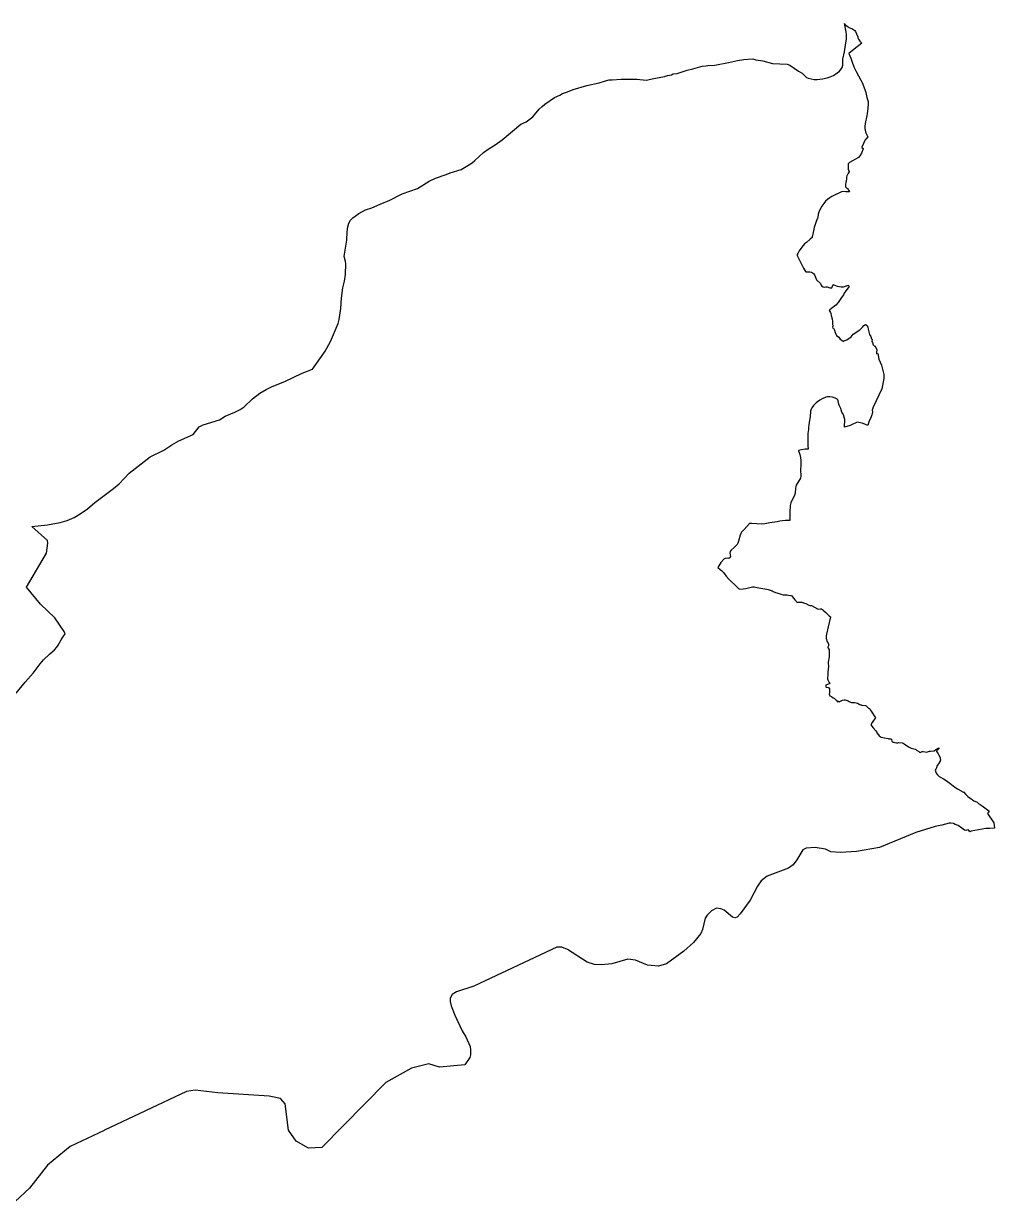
# Model space of a CAD drawing. Extents: x 1197813 to 1207132, y 6150159 to 6157836.
# Drawn here: x 1202473 to 1207132, y 6152184 to 6157836 of the extents above; entities that cross this region are included whole.
import ezdxf

# ---------------------------------------------------------------- set-up
doc = ezdxf.new("R2010")
doc.units = 0
doc.linetypes.add('CONTINU', pattern=[0])
doc.layers.add('1SECTION', color=7, linetype='CONTINU')

msp = doc.modelspace()

# ---------------------------------------------------------------- linework, layer by layer
at = {"layer": '1SECTION'}
msp.add_lwpolyline([(1202436.9, 6154622.9), (1202480.09, 6154675.91), (1202518.35, 6154719.17), (1202552.53, 6154762.77), (1202568.8, 6154782.94), (1202596.92, 6154809.93), (1202620.91, 6154831.33), (1202632.63, 6154842.89), (1202639.36, 6154853.58), (1202653.09, 6154878.36), (1202661.42, 6154892.26), (1202661.42, 6154892.26), (1202671.79, 6154907.79), (1202667.69, 6154918.4), (1202622.1, 6154984.81), (1202554.06, 6155049.74), (1202486.29, 6155131.1), (1202583.13, 6155295.29), (1202588.9, 6155342.75), (1202587.01, 6155355.35), (1202512.93, 6155423.36), (1202588.26, 6155430.26), (1202649.24, 6155442.07), (1202681.76, 6155452.07), (1202715.3, 6155465.91), (1202744.5, 6155482.77), (1202779.8, 6155507.66), (1202814.3, 6155537.94), (1202904.53, 6155604.77), (1202930.85, 6155627.18), (1202979.55, 6155678.12), (1203080.35, 6155756.79), (1203146.41, 6155788.46), (1203184.69, 6155814.29), (1203218.78, 6155833.62), (1203286.64, 6155864.09), (1203316.19, 6155900.42), (1203334.04, 6155910.49), (1203413.78, 6155933.82), (1203441.16, 6155951.89), (1203486.85, 6155970.88), (1203512.68, 6155983.36), (1203530.95, 6155996.54), (1203571.92, 6156035.99), (1203607.02, 6156061.8), (1203637.08, 6156080.44), (1203666.53, 6156094.27), (1203726.02, 6156119.22), (1203810.48, 6156158.64), (1203859.99, 6156176.94), (1203903.12, 6156238.01), (1203919.62, 6156264.13), (1203946.33, 6156311), (1203982.2, 6156396.5), (1203987.64, 6156416.05), (1203995.49, 6156468.21), (1203998.39, 6156517.74), (1204004.98, 6156568.52), (1204013.45, 6156600.26), (1204017.83, 6156631.99), (1204019.29, 6156685.28), (1204018.1, 6156695.04), (1204011.92, 6156719.04), (1204012.41, 6156728.96), (1204024.47, 6156797.49), (1204026.08, 6156837.49), (1204028.53, 6156860.19), (1204033.73, 6156878.7), (1204041.43, 6156891.98), (1204052.99, 6156903.9), (1204063.83, 6156912.34), (1204081.86, 6156924.49), (1204114, 6156942.63), (1204143.87, 6156951.71), (1204184.46, 6156969.51), (1204231.34, 6156987.98), (1204290.56, 6157019.17), (1204363.98, 6157045.24), (1204418.86, 6157080.03), (1204450.26, 6157095.03), (1204501.26, 6157111.76), (1204519.88, 6157119.41), (1204573.61, 6157136.21), (1204597.23, 6157149.8), (1204626.53, 6157167.99), (1204638.46, 6157178.32), (1204679.87, 6157216.79), (1204707.87, 6157236.68), (1204736.4, 6157253.53), (1204769.88, 6157277.87), (1204858.98, 6157352.84), (1204884.39, 6157365.4), (1204916.25, 6157388.61), (1204947.27, 6157424.7), (1204961.01, 6157438.55), (1204974.96, 6157449.84), (1205020.54, 6157481.27), (1205046.66, 6157493.2), (1205059.79, 6157500.88), (1205083.17, 6157507.86), (1205111.11, 6157520.43), (1205176.78, 6157539.59), (1205234.93, 6157551.86), (1205266.27, 6157561.67), (1205282.74, 6157565.55), (1205298.4, 6157565.55), (1205340.54, 6157569.24), (1205415.3, 6157569.8), (1205460.3, 6157564.8), (1205498.19, 6157573.24), (1205548.32, 6157582.61), (1205563.31, 6157587.68), (1205582.17, 6157590.96), (1205590.81, 6157594.24), (1205609.36, 6157597.27), (1205658.39, 6157612.97), (1205685.58, 6157619.18), (1205729.54, 6157631.97), (1205748.68, 6157633.53), (1205756.36, 6157635.74), (1205789.71, 6157637.31), (1205856.67, 6157648.78), (1205898.6, 6157658.68), (1205929.92, 6157664.14), (1205972.28, 6157666.71), (1205987.25, 6157662.45), (1206020.3, 6157657.12), (1206066.38, 6157645.15), (1206138.14, 6157641.66), (1206149.68, 6157635.88), (1206191.79, 6157607.72), (1206209.19, 6157597.86), (1206229.57, 6157577.16), (1206238.27, 6157573.6), (1206266.52, 6157568.46), (1206282.28, 6157568.08), (1206306.8, 6157571.22), (1206329.9, 6157576.1), (1206343.42, 6157580.52), (1206360.22, 6157587.8), (1206377.8, 6157599.09), (1206388.54, 6157607.9), (1206395.62, 6157615.54), (1206400.84, 6157624.74), (1206404.05, 6157635.91), (1206405.45, 6157665.72), (1206412.22, 6157701.12), (1206419.18, 6157744.37), (1206421.8, 6157761.93), (1206422.58, 6157781.05), (1206420.54, 6157796.93), (1206412.19, 6157836.31), (1206415.02, 6157834.51), (1206416.39, 6157831.59), (1206418.75, 6157828.73), (1206424.96, 6157823.83), (1206429.84, 6157820.08), (1206433.85, 6157817.73), (1206441.52, 6157814.83), (1206448.28, 6157812.56), (1206458.21, 6157806.57), (1206461.55, 6157803.1), (1206465.56, 6157798.2), (1206470.25, 6157786.28), (1206477.47, 6157772.38), (1206476.95, 6157768.06), (1206477.52, 6157765.31), (1206480.41, 6157761.92), (1206486.94, 6157752.59), (1206496.32, 6157741.63), (1206459.6, 6157713), (1206433.07, 6157693.09), (1206442.57, 6157669.71), (1206447.26, 6157656.47), (1206457.78, 6157629.39), (1206469.05, 6157606.03), (1206490.96, 6157564.47), (1206496.97, 6157552.88), (1206511.06, 6157519.17), (1206515.67, 6157505.63), (1206519.75, 6157481.47), (1206525.63, 6157461.59), (1206526.72, 6157452.42), (1206524.43, 6157428.62), (1206521.88, 6157404.69), (1206520.44, 6157395.23), (1206512.52, 6157356.26), (1206510.43, 6157342.61), (1206509.59, 6157332.73), (1206512.72, 6157316.38), (1206514.44, 6157312.24), (1206524.94, 6157292.64), (1206515.18, 6157281.92), (1206512.03, 6157277.66), (1206496.55, 6157242.89), (1206495.47, 6157240.86), (1206503.08, 6157236.97), (1206502.31, 6157234.46), (1206494.67, 6157214.38), (1206486.92, 6157200.87), (1206479.18, 6157194.26), (1206436.53, 6157169.77), (1206433.23, 6157167.09), (1206430.93, 6157162.83), (1206430.34, 6157146.07), (1206430.56, 6157136.75), (1206433.82, 6157129.76), (1206435.85, 6157125.17), (1206428.83, 6157115.62), (1206423.85, 6157104.87), (1206422.84, 6157099.7), (1206422.82, 6157088.77), (1206419.6, 6157073.85), (1206417.6, 6157063.57), (1206417.77, 6157053.31), (1206423.69, 6157046.99), (1206427.86, 6157044.04), (1206430.66, 6157040.58), (1206432.24, 6157037.42), (1206435.37, 6157032.45), (1206437.12, 6157029.46), (1206419.12, 6157029.22), (1206401.21, 6157029.8), (1206388.61, 6157024.6), (1206364.02, 6157013.1), (1206351.8, 6157006.28), (1206342.5, 6157000.26), (1206330.88, 6156991.42), (1206321.66, 6156983.59), (1206312.73, 6156972.19), (1206304.27, 6156960.75), (1206290.67, 6156935.39), (1206286.46, 6156921.38), (1206286.26, 6156919.19), (1206284.67, 6156905.86), (1206283.65, 6156902.25), (1206276.73, 6156886.44), (1206272.98, 6156876.49), (1206269.73, 6156866.59), (1206267.75, 6156858.34), (1206262.17, 6156833.68), (1206257.06, 6156813.15), (1206257.4, 6156809.43), (1206248.07, 6156801.1), (1206230.94, 6156785.67), (1206221, 6156779.29), (1206213.87, 6156771.37), (1206199.02, 6156751.18), (1206195.01, 6156745.24), (1206191.59, 6156739.36), (1206188.43, 6156733.5), (1206186.15, 6156728.29), (1206185.66, 6156724.78), (1206187.45, 6156719.9), (1206191.94, 6156709.73), (1206206.07, 6156681.01), (1206209.42, 6156674.77), (1206216.57, 6156661.99), (1206226.05, 6156646.27), (1206226.8, 6156644.38), (1206245.88, 6156645.22), (1206254.38, 6156642.97), (1206263.88, 6156637.61), (1206268.89, 6156630.89), (1206278.3, 6156606.94), (1206297.45, 6156589.41), (1206302.56, 6156577.71), (1206310.22, 6156572.08), (1206314.95, 6156570.47), (1206323.89, 6156573.31), (1206329.45, 6156573.12), (1206342.74, 6156567.94), (1206351.32, 6156568.62), (1206354.26, 6156571.77), (1206357.24, 6156580.68), (1206360.37, 6156583.29), (1206361.76, 6156582.56), (1206377.73, 6156575.94), (1206396.75, 6156573.16), (1206407.64, 6156573.57), (1206418.12, 6156575.51), (1206431.84, 6156580.42), (1206433.13, 6156573.6), (1206410.7, 6156542.87), (1206408.08, 6156534.08), (1206395.77, 6156516.65), (1206382.47, 6156497.9), (1206371.44, 6156485.62), (1206357.86, 6156474.74), (1206341.6, 6156463.19), (1206339.53, 6156459.8), (1206345.39, 6156450.17), (1206347.45, 6156444.35), (1206349.03, 6156434.76), (1206353.49, 6156419.7), (1206354.84, 6156406), (1206355.16, 6156397.59), (1206356.77, 6156382.12), (1206354.35, 6156380.18), (1206356.52, 6156374.74), (1206359.64, 6156374.46), (1206364.25, 6156365.2), (1206367.78, 6156354.23), (1206373.79, 6156338.72), (1206385.08, 6156331.58), (1206391.57, 6156320.88), (1206402.02, 6156314.54), (1206406.78, 6156310.63), (1206410.08, 6156311.42), (1206410.05, 6156313.17), (1206424.65, 6156319.03), (1206445.25, 6156333.27), (1206453.83, 6156345.2), (1206485.91, 6156366.78), (1206494.73, 6156374.34), (1206499.07, 6156378.5), (1206506.19, 6156387.02), (1206513.02, 6156391.77), (1206521.26, 6156387.05), (1206524.67, 6156378.97), (1206525.94, 6156369.51), (1206530, 6156356.09), (1206533.32, 6156343.43), (1206539.64, 6156334.78), (1206541.74, 6156322.97), (1206544.86, 6156320.35), (1206543.87, 6156310.78), (1206546.44, 6156305.03), (1206550.73, 6156294.35), (1206554.89, 6156290.41), (1206558.83, 6156287.4), (1206563.35, 6156282.37), (1206568.14, 6156270.79), (1206566.41, 6156259.95), (1206566.97, 6156251.69), (1206572.92, 6156252.34), (1206578.28, 6156225.59), (1206590.16, 6156196.88), (1206602.21, 6156151.33), (1206601.35, 6156138.59), (1206601.15, 6156132.25), (1206592.57, 6156084), (1206550.51, 6155995.82), (1206545.78, 6155980.51), (1206546.46, 6155972.6), (1206545.76, 6155964.73), (1206543.28, 6155958.83), (1206539.52, 6155944.32), (1206531.03, 6155930.23), (1206525.08, 6155907.48), (1206514.08, 6155911.71), (1206502.66, 6155917.29), (1206497.51, 6155918.89), (1206473.26, 6155922.73), (1206446.02, 6155910.64), (1206439.51, 6155907.9), (1206413.47, 6155898.98), (1206414.88, 6155936.6), (1206412.69, 6155941.19), (1206409.99, 6155951.67), (1206408.79, 6155955.58), (1206402.76, 6155965.9), (1206400.33, 6155972.11), (1206395.14, 6155989.28), (1206387.24, 6156005.64), (1206385.48, 6156010.16), (1206381.77, 6156025.64), (1206380.34, 6156029.93), (1206377.44, 6156033.51), (1206367.76, 6156038.23), (1206355.67, 6156042.85), (1206342, 6156044.77), (1206331.91, 6156044.42), (1206322.85, 6156043.67), (1206304.73, 6156035.45), (1206294.55, 6156029.48), (1206282.49, 6156021.34), (1206276.93, 6156016.09), (1206264.56, 6156003.18), (1206256.65, 6155992.82), (1206252.29, 6155985.08), (1206249, 6155976.87), (1206247.66, 6155948.45), (1206242.93, 6155923.84), (1206240.83, 6155909.47), (1206240.72, 6155899.97), (1206239.77, 6155888.26), (1206237.23, 6155869.18), (1206236.59, 6155852.69), (1206237.46, 6155810.47), (1206239.04, 6155795.65), (1206238.98, 6155793.45), (1206224.68, 6155793.55), (1206206.42, 6155791.08), (1206192.6, 6155787.05), (1206192.66, 6155785.1), (1206197.95, 6155767.69), (1206201.42, 6155753.15), (1206203.22, 6155738.64), (1206202.86, 6155713.36), (1206202.15, 6155697.53), (1206202.3, 6155684.12), (1206202.6, 6155676.99), (1206202.56, 6155663.72), (1206200.97, 6155654.47), (1206180.98, 6155621.41), (1206178.47, 6155613.79), (1206177.08, 6155607.37), (1206175.76, 6155583.37), (1206172.56, 6155572.2), (1206163.68, 6155554.09), (1206155.77, 6155535.98), (1206152.03, 6155523.86), (1206151.22, 6155518.52), (1206150.81, 6155496.46), (1206150.1, 6155450.81), (1206129.46, 6155450.82), (1206115.8, 6155449.3), (1206101.65, 6155447.49), (1206089.13, 6155445.75), (1206055.13, 6155440.14), (1206030.77, 6155434.85), (1206016.13, 6155434.17), (1205967.88, 6155437.07), (1205960.8, 6155437.6), (1205956.95, 6155436.44), (1205930.47, 6155408.56), (1205918.6, 6155395.72), (1205914.54, 6155388.95), (1205911.59, 6155380.98), (1205903.86, 6155351.72), (1205900.52, 6155342.87), (1205896.85, 6155335.98), (1205889.81, 6155327.81), (1205885.26, 6155323.17), (1205867.22, 6155306.71), (1205864.59, 6155302.79), (1205862.84, 6155295.02), (1205865.05, 6155278.62), (1205863.49, 6155273.91), (1205856.96, 6155269.87), (1205850.48, 6155269.98), (1205839.88, 6155269.56), (1205833.28, 6155265.61), (1205819.55, 6155249.81), (1205804.96, 6155225.82), (1205804.68, 6155225.38), (1205816.03, 6155216.74), (1205823.07, 6155210.78), (1205831.66, 6155201.95), (1205845.59, 6155184.21), (1205857.27, 6155170.38), (1205865.3, 6155162.48), (1205888.88, 6155139.78), (1205894.09, 6155135.08), (1205904.26, 6155125.37), (1205910.03, 6155122.12), (1205926.67, 6155123.96), (1205938.49, 6155125.55), (1205951.97, 6155128.81), (1205970.6, 6155132.3), (1205979.11, 6155133.1), (1205985.68, 6155132.07), (1206000.78, 6155128.55), (1206010.56, 6155127.25), (1206040.6, 6155121.87), (1206046.75, 6155120.11), (1206065.65, 6155113.58), (1206070.95, 6155111.23), (1206082.13, 6155105.29), (1206098.4, 6155100.86), (1206106.37, 6155098.38), (1206118.52, 6155094.87), (1206123.74, 6155094.04), (1206137.25, 6155094.27), (1206143.43, 6155093.81), (1206154.53, 6155091.95), (1206159.83, 6155089.52), (1206163.67, 6155085.55), (1206169.74, 6155076.7), (1206175.01, 6155070.56), (1206179.96, 6155064.01), (1206182.8, 6155060.96), (1206184.61, 6155060.2), (1206198.01, 6155060.14), (1206207.27, 6155059.13), (1206221.35, 6155054.63), (1206226.84, 6155052.45), (1206240.86, 6155045.66), (1206247.72, 6155044.24), (1206253.89, 6155042.76), (1206282.97, 6155027.7), (1206287.15, 6155026.7), (1206298, 6155028.07), (1206302.06, 6155026.78), (1206308.01, 6155023.4), (1206313.4, 6155017.85), (1206323.45, 6155009.5), (1206339.41, 6154993.88), (1206345.29, 6154989.71), (1206345.02, 6154988.61), (1206334.5, 6154941.83), (1206326.29, 6154906.67), (1206324.82, 6154897.62), (1206324.74, 6154884.7), (1206329.11, 6154869.72), (1206333.88, 6154862.68), (1206335.4, 6154857.62), (1206335.46, 6154849.46), (1206333.17, 6154843.8), (1206332.75, 6154841.9), (1206333.73, 6154838.17), (1206338.59, 6154830.42), (1206338.59, 6154817.75), (1206338.49, 6154796.46), (1206336.74, 6154788.86), (1206336.04, 6154779.5), (1206335.08, 6154770.88), (1206335.46, 6154746.97), (1206335.03, 6154740.82), (1206332.65, 6154720.32), (1206332.78, 6154709.97), (1206331.73, 6154696.23), (1206330.72, 6154691.32), (1206333.52, 6154686.87), (1206339.02, 6154674.16), (1206341.94, 6154668.84), (1206322.44, 6154661.13), (1206323.07, 6154653.41), (1206324.97, 6154651.46), (1206334.6, 6154650.19), (1206337.55, 6154648.99), (1206340.6, 6154642.85), (1206340.74, 6154623.65), (1206339.78, 6154617.28), (1206342.52, 6154609.76), (1206350.31, 6154607.3), (1206357.79, 6154599.66), (1206362.7, 6154598.06), (1206367.07, 6154596.28), (1206374.35, 6154587.24), (1206378.53, 6154581.46), (1206383.16, 6154583.9), (1206387.24, 6154581.07), (1206402.71, 6154589.33), (1206410.76, 6154591.13), (1206416.64, 6154590.75), (1206430.04, 6154585.34), (1206434.66, 6154582.29), (1206441.28, 6154579.91), (1206446.61, 6154578.55), (1206451.87, 6154577.94), (1206460.76, 6154577.52), (1206468.79, 6154577.03), (1206474.45, 6154575.24), (1206483.72, 6154570.25), (1206490.14, 6154567.34), (1206493.02, 6154566.27), (1206496.34, 6154565.57), (1206513.38, 6154564.11), (1206516.96, 6154561.65), (1206521.49, 6154556.79), (1206525.8, 6154552.73), (1206528.16, 6154551.19), (1206532.33, 6154548.62), (1206536.18, 6154542.84), (1206540.69, 6154536.12), (1206562.01, 6154503.71), (1206557.16, 6154498.66), (1206551.68, 6154491.42), (1206545.02, 6154481.94), (1206538.94, 6154471.4), (1206550.56, 6154455.98), (1206562.38, 6154441.52), (1206567.75, 6154435.63), (1206566.98, 6154434.52), (1206575.65, 6154422.41), (1206579.67, 6154417.78), (1206583.81, 6154414.63), (1206588.13, 6154411.81), (1206589.99, 6154411.21), (1206597.13, 6154410.2), (1206604.76, 6154408.82), (1206622.14, 6154404.54), (1206625.24, 6154404.07), (1206629.35, 6154404.29), (1206631.03, 6154404.22), (1206634.72, 6154403.15), (1206636.68, 6154402.16), (1206637.64, 6154401.34), (1206638.9, 6154398.36), (1206640.52, 6154392.32), (1206641.3, 6154390.81), (1206642.62, 6154389.44), (1206644.13, 6154388.17), (1206645.08, 6154387.53), (1206650.12, 6154387.19), (1206654.34, 6154386.4), (1206662.68, 6154384.26), (1206665.15, 6154383.98), (1206669.05, 6154385.03), (1206673.77, 6154385.96), (1206689.65, 6154385.2), (1206694.53, 6154382.54), (1206698.88, 6154379.03), (1206720.45, 6154365.49), (1206732.21, 6154358.93), (1206745.64, 6154355.86), (1206751.08, 6154353.8), (1206755.24, 6154351.92), (1206758.76, 6154349.73), (1206769.54, 6154342.56), (1206772.25, 6154340.08), (1206776.59, 6154338.46), (1206779.1, 6154338.93), (1206786.09, 6154342.23), (1206790.17, 6154343.13), (1206799.42, 6154340.69), (1206805.68, 6154339.51), (1206820.29, 6154344.78), (1206826.01, 6154344.92), (1206842.66, 6154345.56), (1206851.77, 6154352.31), (1206865.16, 6154360.19), (1206865.5, 6154358.78), (1206865.34, 6154356.29), (1206864.25, 6154354.12), (1206854.43, 6154345.26), (1206854.2, 6154344.3), (1206854.24, 6154343.35), (1206855.14, 6154341.63), (1206861.89, 6154332.16), (1206864.2, 6154328.47), (1206869.47, 6154317), (1206871.28, 6154311.92), (1206872.26, 6154307.77), (1206872.86, 6154304.11), (1206872.92, 6154301.49), (1206872.54, 6154299.03), (1206871.68, 6154296.53), (1206863.92, 6154282.89), (1206859.68, 6154277.91), (1206857.68, 6154274.99), (1206854.23, 6154264.02), (1206851.43, 6154258.38), (1206847.96, 6154252.71), (1206849.23, 6154248.26), (1206852.54, 6154239.62), (1206858.89, 6154230.81), (1206866.73, 6154223.09), (1206870.34, 6154221.92), (1206887.92, 6154211.29), (1206895.24, 6154206.99), (1206918.53, 6154190.49), (1206942.99, 6154171.82), (1206955.61, 6154163.75), (1206980.83, 6154149.27), (1206983.63, 6154147.33), (1206983.59, 6154149.03), (1206995.31, 6154136.96), (1207004.69, 6154126.94), (1207020.72, 6154115.26), (1207022.09, 6154114.28), (1207025.7, 6154111.71), (1207032.74, 6154106.7), (1207046.11, 6154101.66), (1207050.01, 6154098.99), (1207058.12, 6154091.48), (1207063.96, 6154088.63), (1207073.56, 6154082.78), (1207105.66, 6154057.47), (1207106.31, 6154056.93), (1207098.43, 6154044.59), (1207129.42, 6154001.06), (1207132.33, 6153974.81), (1207108.73, 6153973.69), (1207090.48, 6153974.06), (1207021.29, 6153961.06), (1207013.65, 6153957.59), (1207008.62, 6153967.57), (1206999.9, 6153965.44), (1206994.93, 6153963.36), (1206987.96, 6153965.97), (1206976.47, 6153975.09), (1206958.15, 6153987.62), (1206944.12, 6153992.97), (1206935.12, 6153996.6), (1206923.6, 6153999.29), (1206915.31, 6153999.48), (1206879.96, 6153989.26), (1206847.42, 6153983.08), (1206755.03, 6153953.7), (1206581.13, 6153882.51), (1206580.45, 6153882.24), (1206469.7, 6153862.34), (1206393.55, 6153858.27), (1206346.91, 6153860.59), (1206320.93, 6153873.41), (1206271.18, 6153882.78), (1206229.41, 6153878.63), (1206213.07, 6153871.52), (1206184.01, 6153823.44), (1206166.5, 6153799.08), (1206144.09, 6153783.54), (1206041.95, 6153745.07), (1206012.04, 6153722.05), (1205995.82, 6153696.75), (1205959.55, 6153628.79), (1205912.72, 6153563.01), (1205898.03, 6153548.02), (1205886.13, 6153544.77), (1205875.18, 6153548.59), (1205835.48, 6153580.84), (1205819.33, 6153588.19), (1205797.65, 6153591.41), (1205773.86, 6153578.91), (1205753.11, 6153557.63), (1205744.49, 6153542.74), (1205730.86, 6153487.97), (1205722.85, 6153469.13), (1205687.87, 6153425.63), (1205641.23, 6153384.92), (1205557.88, 6153324.32), (1205520.73, 6153311.92), (1205466.83, 6153316.87), (1205410.18, 6153341.82), (1205373.45, 6153346.39), (1205295.36, 6153324.04), (1205247.16, 6153318.32), (1205212.14, 6153320.41), (1205177.62, 6153332.11), (1205083, 6153392.39), (1205056.4, 6153403.78), (1205031.97, 6153403.55), (1204633.03, 6153216.71), (1204550.2, 6153190.13), (1204530.17, 6153175.98), (1204520.56, 6153158.68), (1204520.69, 6153142.37), (1204524.74, 6153122.68), (1204542.33, 6153076.77), (1204578.28, 6153001.63), (1204595.22, 6152973.63), (1204615.87, 6152927.82), (1204618.26, 6152909.73), (1204618.25, 6152886.68), (1204614.64, 6152874.58), (1204589.92, 6152839.54), (1204469.03, 6152828.44), (1204417.81, 6152843.66), (1204334.89, 6152822.78), (1204211.27, 6152754.17), (1203905.06, 6152443.05), (1203840.37, 6152438.98), (1203781.64, 6152473.11), (1203744.75, 6152526.16), (1203727.77, 6152651.71), (1203705.98, 6152678.2), (1203651.23, 6152688.86), (1203405.12, 6152704.04), (1203295.64, 6152717.12), (1203255.25, 6152711.83), (1202861.94, 6152525.85), (1202859.23, 6152524.57), (1202696.1, 6152447.06), (1202587.83, 6152358.36), (1202501.04, 6152246.54), (1202433.16, 6152183.53)], dxfattribs=at)

doc.saveas('drawing.dxf')
